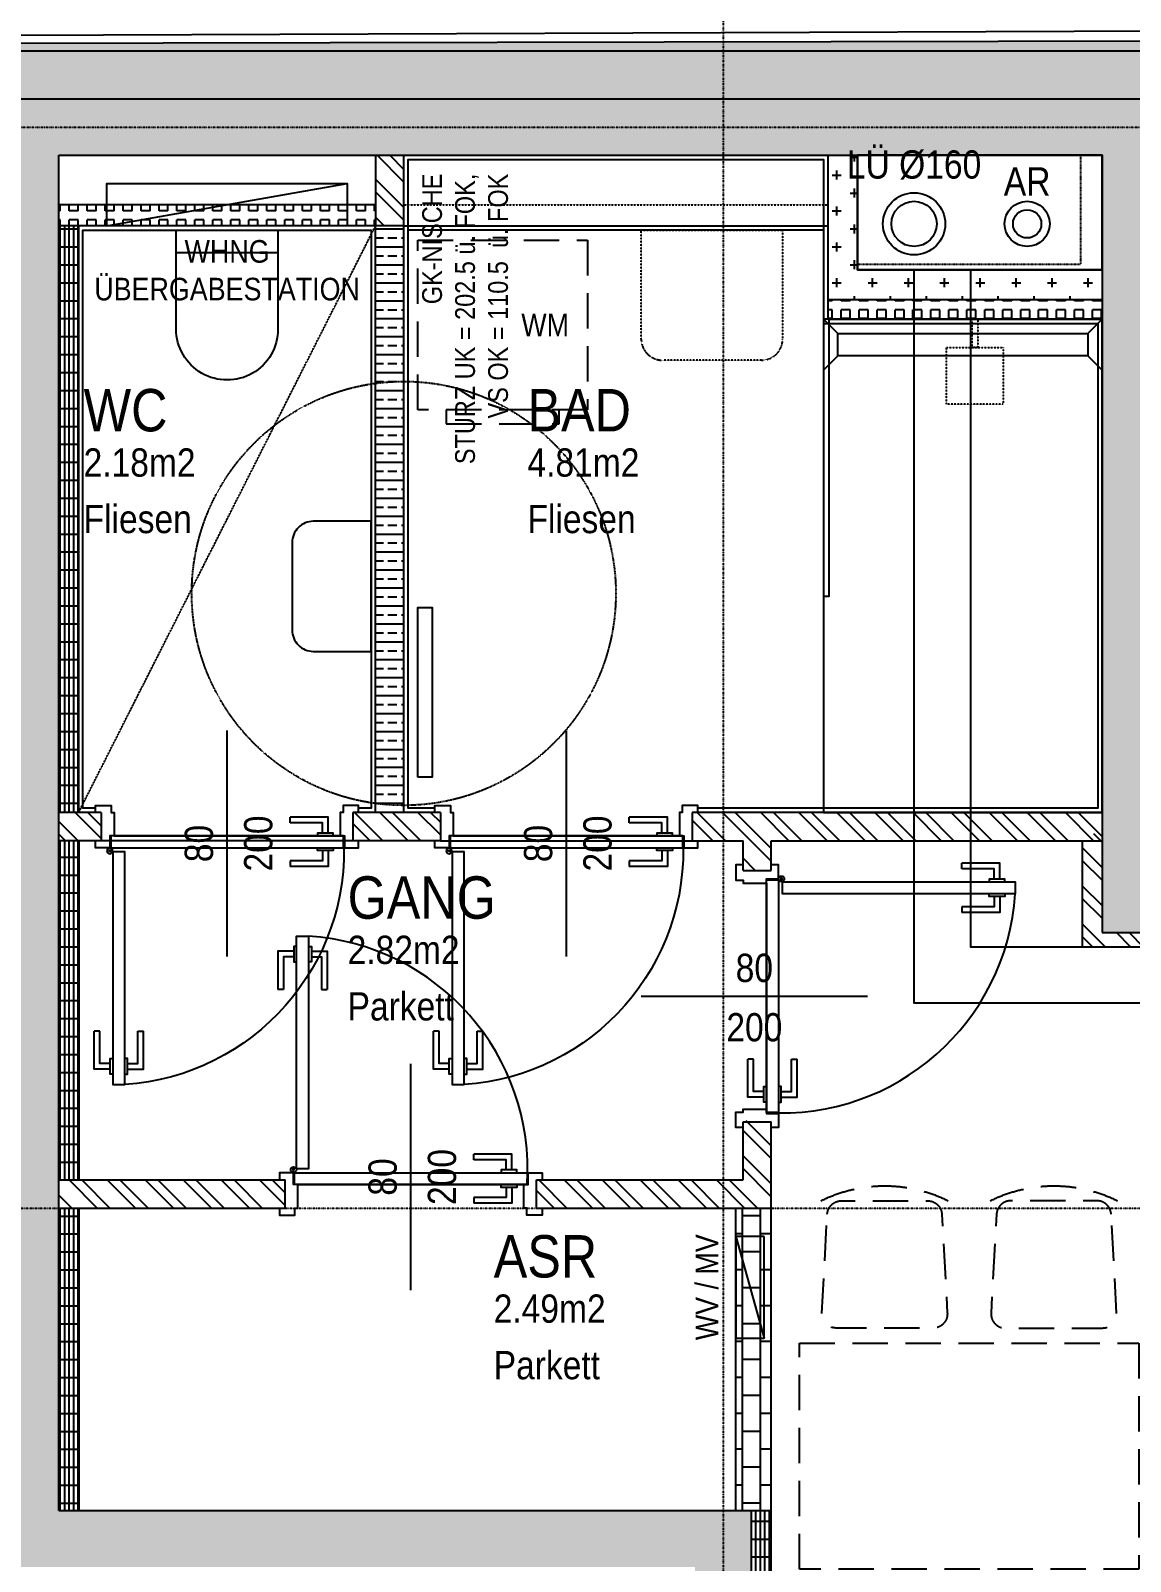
# Model space of a CAD drawing. Header units: millimetres. Extents: x -89828 to -25315, y -35442 to 69272.
# Drawn here: x -38545 to -34654, y 15494 to 20911 of the extents above; entities that cross this region are included whole.
import ezdxf
from ezdxf.enums import TextEntityAlignment as Align

# ---------------------------------------------------------------- set-up
doc = ezdxf.new("R2010")
doc.units = ezdxf.units.MM
for name, pattern in [('HIDDEN', [0.375, 0.25, -0.125]), ('HIDDEN2', [0.1875, 0.125, -0.0625]), ('STRICHPUNKT', [1, 0.5, -0.25, 0, -0.25])]:
    doc.linetypes.add(name, pattern=pattern)
for name, color, linetype in [('00_HLP---------M0', 6, 'Continuous'), ('00_HLP-G00-L04-M0', 6, 'Continuous'), ('01-ANS-G00-L04-M0', 8, 'Continuous'), ('01-TXT---------M0', 1, 'Continuous'), ('01-TXT---------PP', 1, 'Continuous'), ('01-TXT-G00-L04-M0', 1, 'Continuous'), ('02-ANS-G00-L04-M0', 8, 'Continuous'), ('02-AXO-G00-L04-M0', 8, 'STRICHPUNKT'), ('02-DIM-G00-L04-ACHSEN', 8, 'Continuous'), ('02-FIL-G00-L04-LILA', 223, 'Continuous'), ('02-FIL-G00-L04-ORANGE', 40, 'Continuous'), ('02-FIL-G00-L04-STB', 8, 'Continuous'), ('02-FLI-G00-L04-M0', 141, 'Continuous'), ('02-HID-G00-L04-M0', 8, 'HIDDEN2'), ('02-TWA-G00-L04-M0', 4, 'Continuous'), ('02-TWB-G00-L04-M0', 5, 'Continuous'), ('02-WDA-G00-L04-M0', 8, 'Continuous'), ('02-ZWA---------M0', 2, 'Continuous'), ('02-ZWA-G00-L04-M0', 2, 'Continuous'), ('03-ANS-G00-L04-M0', 8, 'Continuous'), ('03-HID-G00-L04-M0', 8, 'HIDDEN2'), ('03-SYM-G00-L04-M0', 8, 'Continuous'), ('05-STO--------M0', 1, 'Continuous'), ('05-SYM---------M0', 8, 'Continuous'), ('05-SYM--------M0', 8, 'Continuous'), ('05-SYM-G00-L04-M0', 8, 'Continuous'), ('05-TXT--------M0', 8, 'Continuous'), ('05-TXT-G00-L04-M0', 8, 'Continuous'), ('07-BAR-G00-L04-M0', 8, 'HIDDEN2'), ('07-SAN-G00-L04-FBHZG-EVERT', 8, 'Continuous'), ('07-SAN-G00-L04-M0', 8, 'Continuous'), ('07-SYM-G00-L04-M0', 8, 'STRICHPUNKT'), ('07_MOB-G00-L04-M0', 6, 'HIDDEN2'), ('09-VER-G00-L04-GRUNDSTÜCKSGRENZE', 161, 'Continuous')]:
    doc.layers.add(name, color=color, linetype=linetype)
doc.styles.add('ARIAL', font='arial.ttf', dxfattribs={"width": 0.85})
doc.dimstyles.new('pp chromy&schneider', dxfattribs={"dimscale": 0.005, "dimtxt": 25, "dimasz": 10, "dimexe": 0, "dimexo": 0, "dimgap": 5, "dimtad": 1, "dimdec": 1, "dimlfac": 100, "dimrnd": 0.1, "dimzin": 9, "dimdsep": 46, "dimtxsty": 'ARIAL', "dimblk": 'c&s kote', "dimcen": 0, "dimse1": 1, "dimse2": 1, "dimclrd": 8, "dimclrt": 8, "dimadec": 0, "dimazin": 0, "dimtfac": 0.75, "dimtdec": 1, "dimtix": 1, "dimtmove": 2, "dimatfit": 0, "dimldrblk": 'NONE', "dimfxl": 1, "dimtolj": 1, "dimlwd": -1, "dimarcsym": 0})
pattern_1 = [(90, (-114957.161, -39290.578), (-15.875, 4e-13), []), (180, (-114957.16, -39290.58), (-2e-12, -63.5), [])]
pattern_2 = [(90, (-114957.16, -39290.578), (-27.4963, 47.625), [31.75, -63.5]), (210, (-114957.16, -39290.578), (-27.49631, -47.624994), [31.75, -63.5]), (150, (-114957.16, -39290.578), (-54.99261, 6e-06), [-63.5, 31.75])]
pattern_3 = [(135, (-114957.16, -39290.58), (-67.35192, -67.35192), []), (135, (-114957.16, -39245.68), (-67.35192, -67.35192), [])]
pattern_4 = [(135, (-114957.16, -39315.58), (-67.35192, -67.35192), []), (135, (-114957.16, -39270.68), (-67.35192, -67.35192), [])]
pattern_5 = [(90, (-114957.16, -39290.578), (-31.75, 8e-13), [31.75, -31.75]), (180, (-114957.16, -39290.578), (-8e-13, -31.75), [31.75, -31.75])]

# ---------------------------------------------------------------- blocks, each defined once
blk = doc.blocks.new('05-TXT')
at = {"layer": '05-TXT--------M0'}
blk.add_line((-0.4, 0), (0.4, 0), dxfattribs=at)
at = {"layer": '05-TXT--------M0', "color": 8, "style": 'ARIAL', "width": 0.85}
blk.add_attdef('BREITE', text='', height=0.1, dxfattribs=at).set_placement((0, 0.05), align=Align.CENTER)
blk.add_attdef('HÖHE', text='', height=0.1, rotation=360, dxfattribs=at).set_placement((0, -0.06), align=Align.TOP_CENTER)
blk = doc.blocks.new('TÜR-80_10er-WAND')
at = {"layer": '00_HLP---------M0'}
for points in [[(-0.3575, 0.027), (-0.3575, 0.083), (-0.2225, 0.083)], [(-0.3375, 0.027), (-0.3375, 0.063), (-0.2225, 0.063)], [(-0.2225, 0.063), (-0.2225, 0.083)], [(0.4, 0.017), (-0.4, 0.017)], [(-0.375, 0.017), (-0.375, 0.027), (-0.32, 0.027), (-0.32, 0.017)], [(-0.375, -0.025), (-0.375, -0.035), (-0.32, -0.035), (-0.32, -0.025)], [(-0.3575, -0.035), (-0.3575, -0.091), (-0.2225, -0.091)], [(-0.3375, -0.035), (-0.3375, -0.071), (-0.2225, -0.071)], [(-0.2225, -0.071), (-0.2225, -0.091)]]:
    blk.add_lwpolyline(points, dxfattribs=at)
blk.add_lwpolyline([(0.4115, -0.025), (-0.4115, -0.025), (-0.4115, -0.025), (-0.4115, 0.017), (0.4115, 0.017)], close=True, dxfattribs=at)
at = {"layer": '02-ZWA---------M0'}
for points in [[(-0.445, 0.1), (-0.445, 0)], [(0.445, 0.1), (0.445, 0)]]:
    blk.add_lwpolyline(points, dxfattribs=at)
at = {"layer": '05-STO--------M0'}
for points in [[(-0.465, 0.1), (-0.465, 0.125), (-0.41, 0.125), (-0.41, 0.1), (-0.4, 0.1), (-0.4, 0.017), (-0.415, 0.017), (-0.415, -0.025), (-0.465, -0.025), (-0.465, 0)], [(0.465, 0.1), (0.465, 0.125), (0.41, 0.125), (0.41, 0.1), (0.4, 0.1), (0.4, 0.017), (0.415, 0.017), (0.415, -0.025), (0.465, -0.025), (0.465, 0)]]:
    blk.add_lwpolyline(points, dxfattribs=at)
at = {"layer": '05-SYM---------M0'}
for points in [[(0.352, -0.8085), (0.296, -0.8085), (0.296, -0.6735)], [(0.316, -0.6735), (0.296, -0.6735)], [(0.352, -0.7885), (0.316, -0.7885), (0.316, -0.6735)], [(0.414, -0.8085), (0.47, -0.8085), (0.47, -0.6735)], [(0.414, -0.7885), (0.45, -0.7885), (0.45, -0.6735)], [(0.45, -0.6735), (0.47, -0.6735)], [(0.362, -0.826), (0.352, -0.826), (0.352, -0.771), (0.362, -0.771)], [(0.404, -0.826), (0.414, -0.826), (0.414, -0.771), (0.404, -0.771)]]:
    blk.add_lwpolyline(points, dxfattribs=at)
at = {"layer": '05-SYM--------M0'}
blk.add_lwpolyline([(0.404, -0.0395), (0.404, -0.8625), (0.404, -0.8625), (0.362, -0.8625), (0.362, -0.0395)], close=True, dxfattribs=at)
for points in [[(0.41, -0.036), (0.42, -0.036)], [(0.415, -0.031), (0.415, -0.041)]]:
    blk.add_lwpolyline(points, dxfattribs=at)
blk.add_circle((0.415, -0.036), 0.01, dxfattribs=at)
blk.add_arc((0.415, -0.036), 0.8282, 176.3309, 266.3309, dxfattribs=at)
blk = doc.blocks.new('01-SQM')
at = {"layer": '01-TXT---------M0', "color": 1, "style": 'ARIAL', "width": 0.85}
blk.add_attdef('ROOM', (0, 0), '', height=0.15, dxfattribs=at)
blk.add_attdef('AREA', text='', height=0.1, dxfattribs=at).set_placement((0, -0.06), align=Align.TOP_LEFT)
at = {"layer": '01-TXT---------PP', "color": 1, "style": 'ARIAL', "width": 0.85}
blk.add_attdef('NR', text='', height=0.15, dxfattribs=at).set_placement((-0.1173, 0), align=Align.RIGHT)
blk.add_attdef('FLOOR', text='', height=0.1, dxfattribs=at).set_placement((0, -0.26), align=Align.TOP_LEFT)
blk = doc.blocks.new('03-rar')
blk.add_circle((0, 0), 0.05)
at = {"layer": '01-TXT---------M0', "color": 8, "style": 'ARIAL', "width": 0.85}
blk.add_attdef('RR', text='', height=0.1, dxfattribs=at).set_placement((0, 0.1), align=Align.CENTER)
blk = doc.blocks.new('möbel_tisch')
at = {"flags": 128}
for points in [[(0.0979, 0.856, -0.39805), (0.1479, 0.9032), (0.4533, 0.9032, -0.39805), (0.5032, 0.856), (0.5226, 0.506, -0.430564), (0.4727, 0.4532), (0.1284, 0.4532, -0.430564), (0.0785, 0.506)], [(1.1021, 0.856, 0.39805), (1.0521, 0.9032), (0.7467, 0.9032, 0.39805), (0.6968, 0.856), (0.6774, 0.506, 0.430564), (0.7273, 0.4532), (1.0716, 0.4532, 0.430564), (1.1215, 0.506)], [(0.0979, -0.856, 0.39805), (0.1479, -0.9032), (0.4533, -0.9032, 0.39805), (0.5032, -0.856), (0.5226, -0.506, 0.430564), (0.4727, -0.4532), (0.1284, -0.4532, 0.430564), (0.0785, -0.506)], [(1.1021, -0.856, -0.39805), (1.0521, -0.9032), (0.7467, -0.9032, -0.39805), (0.6968, -0.856), (0.6774, -0.506, -0.430564), (0.7273, -0.4532), (1.0716, -0.4532, -0.430564), (1.1215, -0.506)]]:
    blk.add_lwpolyline(points, format="xyb", close=True, dxfattribs=at)
blk.add_lwpolyline([(1.2, 0.4), (0, 0.4), (0, -0.4), (1.2, -0.4)], close=True)
for centre, start, end in [((0.3006, 0.4532), 63.4349, 116.5651), ((0.8994, 0.4532), 63.4349, 116.5651), ((0.3006, -0.4532), 243.4349, 296.5651), ((0.8994, -0.4532), 243.4349, 296.5651)]:
    blk.add_arc(centre, 0.5031, start, end)
blk = doc.blocks.new('07-WM')
at = {"linetype": 'HIDDEN', "ltscale": 0.5}
blk.add_lwpolyline([(0.05, -0.05), (0.05, -0.65), (0.65, -0.65), (0.65, -0.05)], close=True, dxfattribs=at)
blk.add_lwpolyline([(0.65, -0.15), (0.7, -0.15), (0.7, -0.55), (0.65, -0.55)], dxfattribs=at)
blk = doc.blocks.new('07-WC')
blk.add_lwpolyline([(-0.015, -0.18), (-0.365, -0.18, -1), (-0.365, 0.18, 0), (-0.015, 0.18), (-0.015, -0.18)], format="xyb", close=True)
blk.add_lwpolyline([(-0.095, -0.18), (-0.095, 0.18)])
blk = doc.blocks.new('07-WT-WC')
blk.add_lwpolyline([(1.005, -0.015), (1.005, -0.22, -0.414214), (0.93, -0.295), (0.62, -0.295, -0.414214), (0.545, -0.22), (0.545, -0.015)], format="xyb", close=True)
blk = doc.blocks.new('c&s kote')
at = {"color": 8}
for p, q in [((0, -2), (0, 2)), ((0, 2), (0, -2)), ((-2, 0), (2, 0)), ((2, 0), (-2, 0))]:
    blk.add_line(p, q, dxfattribs=at)
blk.add_circle((0, 0), 0.5, dxfattribs=at)
blk = doc.blocks.new('*D357')
at = {"layer": '02-DIM-G00-L04-ACHSEN', "color": 8, "transparency": 16777216}
blk.add_arc((-28844.5, 20569.4), 378.3, 0.0076, 89.9924, dxfattribs=at)
at = {"layer": 'Defpoints', "color": 0, "transparency": 16777216}
for p in [(-28844.5, 23033.1), (-28517, 20758.5), (-60133.8, 20569.4), (-26444.5, 20569.4), (-28844.5, -11894.3)]:
    blk.add_point(p, dxfattribs=at)
at = {"layer": '02-DIM-G00-L04-ACHSEN', "color": 8, "transparency": 16777216, "xscale": 0.05, "yscale": 0.05, "zscale": 0.05}
for p, rotation in [((-28844.5, 20947.7), 179.9962131424511), ((-28466.3, 20569.4), 270.0037868588788)]:
    blk.add_blockref('c&s kote', p, dxfattribs=dict(at, rotation=rotation))
at = {"layer": '02-DIM-G00-L04-ACHSEN', "color": 8, "transparency": 16777216, "insert": (-28577, 20836.9), "char_height": 0.125, "attachment_point": 5, "rotation": 315, "style": 'ARIAL'}
blk.add_mtext('\\A1;90.00°', dxfattribs=at)
blk = doc.blocks.new('_None')
blk = doc.blocks.new('*D394')
at = {"layer": '02-DIM-G00-L04-ACHSEN', "color": 8, "transparency": 16777216}
blk.add_arc((-57014.5, -8823.9), 946.5, 179.3155, 269.997, dxfattribs=at)
at = {"layer": 'Defpoints', "color": 0, "transparency": 16777216}
for p in [(-57014.5, 23033.1), (-60057.2, -8787.4), (-26444.5, -9190.8), (-57838, -9290.6), (-57014.5, -11894.3)]:
    blk.add_point(p, dxfattribs=at)
at = {"layer": '02-DIM-G00-L04-ACHSEN', "color": 8, "transparency": 16777216, "xscale": 0.05, "yscale": 0.05, "zscale": 0.05}
for p, rotation in [((-57961, -8812.6), 89.31399696882043), ((-57014.5, -9770.4), 359.9984866771429)]:
    blk.add_blockref('c&s kote', p, dxfattribs=dict(at, rotation=rotation))
at = {"layer": '02-DIM-G00-L04-ACHSEN', "color": 8, "transparency": 16777216, "insert": (-57687.8, -9489.1), "char_height": 0.125, "attachment_point": 5, "rotation": 314.6562, "style": 'ARIAL'}
blk.add_mtext('\\A1;90.69°', dxfattribs=at)
blk = doc.blocks.new('*D395')
at = {"layer": '02-DIM-G00-L04-ACHSEN', "color": 8, "transparency": 16777216}
blk.add_arc((-28844.5, -9162), 916.3, 270.0031, 359.3094, dxfattribs=at)
at = {"layer": 'Defpoints', "color": 0, "transparency": 16777216}
for p in [(-28844.5, 23033.1), (-60057.2, -8787.4), (-26444.5, -9190.8), (-28389.6, -9957.3), (-28844.5, -11894.3)]:
    blk.add_point(p, dxfattribs=at)
at = {"layer": '02-DIM-G00-L04-ACHSEN', "color": 8, "transparency": 16777216, "xscale": 0.05, "yscale": 0.05, "zscale": 0.05}
for p, rotation in [((-27928.3, -9173), 89.31092035926187), ((-28844.5, -10078.2), 180.001563286988)]:
    blk.add_blockref('c&s kote', p, dxfattribs=dict(at, rotation=rotation))
at = {"layer": '02-DIM-G00-L04-ACHSEN', "color": 8, "transparency": 16777216, "insert": (-28200.6, -9813.7), "char_height": 0.125, "attachment_point": 5, "rotation": 44.6562, "style": 'ARIAL'}
blk.add_mtext('\\A1;89.31°', dxfattribs=at)

msp = doc.modelspace()

# ---------------------------------------------------------------- hatches: boundary and pattern name
at = {"layer": '02-FIL-G00-L04-LILA', "true_color": 0x636466}
h = msp.add_hatch(dxfattribs=at)
h.set_pattern_fill('HONEY', color=251, scale=10, angle=197.0465413, style=0)
h.set_pattern_definition(pattern_2)
h.paths.add_polyline_path([(-42094.5673, 20839.4223), (-42094.5673, 20859.8017), (-29994.5355, 20882.7588), (-29994.5355, 20839.4223)])
h = msp.add_hatch(dxfattribs=at)
h.set_pattern_fill('HONEY', color=251, scale=10, angle=197.0465413, style=0)
h.set_pattern_definition(pattern_2)
h.paths.add_polyline_path([(-29794.5294, 20839.4218), (-29794.5294, 20839.4218), (-29794.5294, 20839.4223), (-29994.5355, 20839.4223), (-42294.5294, 20839.4223), (-42094.5294, 20669.4223), (-29994.5294, 20669.4223)])
at = {"layer": '02-FIL-G00-L04-ORANGE', "true_color": 0x636466}
h = msp.add_hatch(dxfattribs=at)
h.set_pattern_fill('ANSI32', color=251, scale=10, angle=197.0465413, style=0)
h.set_pattern_definition(pattern_3)
h.paths.add_polyline_path([(-37224.5294, 20469.4223), (-37324.5294, 20469.4223), (-37324.5294, 20219.4223), (-37224.5294, 20219.4223)])
h = msp.add_hatch(dxfattribs=at)
h.set_pattern_fill('CROSS', color=251, scale=10, angle=107.0465413, style=0)
h.set_pattern_definition([(360, (-114957.16, -39290.58), (63.5, 63.5), [31.75, -95.25]), (90, (-114941.286, -39306.45), (-63.5, 63.5), [31.75, -95.25])])
h.paths.add_polyline_path([(-34754.5294, 20064.4223), (-35619.5294, 20064.4223), (-35619.5294, 20469.4223), (-35724.5294, 20469.4223), (-35724.5294, 19959.4223), (-34754.5294, 19959.4223)])
h = msp.add_hatch(dxfattribs=at)
h.set_pattern_fill('SQUARE', color=251, scale=10, angle=197.0465413, style=0)
h.set_pattern_definition(pattern_5)
h.paths.add_polyline_path([(-37324.5294, 20294.4223), (-38444.5294, 20294.4223), (-38444.5294, 20219.4223), (-37324.5294, 20219.4223)])
h = msp.add_hatch(dxfattribs=at)
h.set_pattern_fill('GRATE', color=251, scale=20, angle=197.0465413, style=0)
h.set_pattern_definition(pattern_1)
h.paths.add_polyline_path([(-38374.5294, 20219.4223), (-38444.5294, 20219.4223), (-38444.5294, 18144.4223), (-38374.5294, 18144.4223)])
h = msp.add_hatch(dxfattribs=at)
h.set_pattern_fill('BRASS', color=251, scale=10, angle=107.0465413, style=0)
h.set_pattern_definition([(360, (-114957.16, -39290.58), (2e-12, 63.5), []), (360, (-114957.16, -39258.83), (2e-12, 63.5), [31.75, -15.875])])
h.paths.add_polyline_path([(-37224.5294, 20219.4223), (-37324.5294, 20219.4223), (-37324.5294, 18169.4223), (-37224.5294, 18169.4223)])
h = msp.add_hatch(dxfattribs=at)
h.set_pattern_fill('SQUARE', color=251, scale=10, angle=197.0465413, style=0)
h.set_pattern_definition(pattern_5)
h.paths.add_polyline_path([(-34754.5294, 19959.4223), (-35724.5294, 19959.4223), (-35724.5294, 19889.4223), (-34754.5294, 19889.4223)])
h = msp.add_hatch(dxfattribs=at)
h.set_pattern_fill('ANSI32', color=251, scale=10, angle=197.0465413, style=0)
h.set_pattern_definition(pattern_4)
h.paths.add_polyline_path([(-38444.5294, 18144.4223), (-38444.5294, 18044.4223), (-38294.5294, 18044.4223), (-38294.5294, 18144.4223)])
h = msp.add_hatch(dxfattribs=at)
h.set_pattern_fill('ANSI32', color=251, scale=10, angle=197.0465413, style=0)
h.set_pattern_definition(pattern_4)
h.paths.add_polyline_path([(-37094.5294, 18144.4223), (-37404.5294, 18144.4223), (-37404.5294, 18044.4223), (-37094.5294, 18044.4223)])
h = msp.add_hatch(dxfattribs=at)
h.set_pattern_fill('ANSI32', color=251, scale=10, angle=197.0465413, style=0)
h.set_pattern_definition([(135, (-114957.16, -39315.58), (-67.35192, -67.35192), []), (135, (-114957.16, -39270.68), (-67.35192, -67.35192), [])])
h.paths.add_polyline_path([(-34754.5294, 18144.4223), (-36204.5294, 18144.4223), (-36204.5294, 18044.4223), (-36024.5294, 18044.4223), (-36024.5294, 17939.4223), (-35924.5294, 17939.4223), (-35924.5294, 18044.4223), (-34754.5294, 18044.4223)])
h = msp.add_hatch(dxfattribs=at)
h.set_pattern_fill('GRATE', color=251, scale=20, angle=197.0465413, style=0)
h.set_pattern_definition(pattern_1)
h.paths.add_polyline_path([(-38444.5294, 18044.4223), (-38444.5294, 16844.4223), (-38374.5294, 16844.4223), (-38374.5294, 18044.4223)])
h = msp.add_hatch(dxfattribs=at)
h.set_pattern_fill('ANSI32', color=251, scale=10, angle=197.0465413, style=0)
h.set_pattern_definition(pattern_3)
h.paths.add_polyline_path([(-34754.5294, 17719.4223), (-34754.5294, 18069.4223), (-34824.5294, 18069.4223), (-34824.5294, 17669.4223), (-34554.5294, 17669.4223), (-34554.5294, 17719.4223)])
h = msp.add_hatch(dxfattribs=at)
h.set_pattern_fill('ANSI32', color=251, scale=10, angle=197.0465413, style=0)
h.set_pattern_definition(pattern_3)
h.paths.add_polyline_path([(-35924.5294, 17054.4223), (-36024.5294, 17054.4223), (-36024.5294, 16844.4223), (-36754.5294, 16844.4223), (-36754.5294, 16744.4223), (-35924.5294, 16744.4223)])
h = msp.add_hatch(dxfattribs=at)
h.set_pattern_fill('ANSI32', color=251, scale=10, angle=197.0465413, style=0)
h.set_pattern_definition(pattern_3)
h.paths.add_polyline_path([(-37644.5294, 16844.4223), (-38444.5294, 16844.4223), (-38444.5294, 16744.4223), (-37644.5294, 16744.4223)])
h = msp.add_hatch(dxfattribs=at)
h.set_pattern_fill('GRATE', color=251, scale=20, angle=197.0465413, style=0)
h.set_pattern_definition(pattern_1)
h.paths.add_polyline_path([(-38374.5294, 16744.4223), (-38444.5294, 16744.4223), (-38444.5294, 15674.4223), (-38374.5294, 15674.4223)])
h = msp.add_hatch(dxfattribs=at)
h.set_pattern_fill('BRICK', color=251, scale=10, angle=197.0465413, style=0)
h.set_pattern_definition([(90, (-114957.16, -39290.58), (-63.5, 2e-12), []), (180, (-114957.16, -39290.58), (-3e-12, -127), [63.5, -63.5]), (180, (-114957.16, -39227.08), (-3e-12, -127), [-63.5, 63.5])])
h.paths.add_polyline_path([(-35924.5294, 15674.4223), (-35924.5294, 16744.4223), (-36049.5294, 16744.4223), (-36049.5294, 15674.4223), (-35994.5294, 15674.4223)])
h = msp.add_hatch(dxfattribs=at)
h.set_pattern_fill('GRATE', color=251, scale=20, angle=197.0465413, style=0)
h.set_pattern_definition(pattern_1)
h.paths.add_polyline_path([(-35924.5294, 14089.4223), (-35924.5294, 15674.4223), (-35994.5294, 15674.4223), (-35994.5294, 14089.4223)])
at = {"layer": '02-FIL-G00-L04-STB', "true_color": 0x636466}
h = msp.add_hatch(dxfattribs=at)
h.set_pattern_fill('ANSI33', color=251, scale=20, angle=107.0465413, style=0)
h.set_pattern_definition([(45, (-114957.16, -39290.58), (-89.80256, 89.80256), []), (45, (-114867.36, -39290.58), (-89.80256, 89.80256), [63.5, -31.75])])
h.paths.add_polyline_path([(-29994.5294, 20669.4223), (-42094.5294, 20669.4223), (-42094.5294, 19619.4223), (-42014.5294, 19619.4223), (-41894.5294, 19619.4223), (-41894.5294, 20469.4223), (-38644.5294, 20469.4223), (-38644.5294, 15474.4223), (-36194.5294, 15474.4223), (-36194.5294, 13989.4223), (-35994.5294, 13989.4223), (-35994.5294, 15674.4223), (-38444.5294, 15674.4223), (-38444.5294, 20469.4223), (-34754.5294, 20469.4223), (-34754.5294, 20064.4223), (-34754.5294, 17719.4223), (-34554.5294, 17719.4223), (-34554.5294, 20469.4223), (-34554.5294, 20469.4223), (-34554.5294, 20469.4223), (-30194.5294, 20469.4223), (-30194.5294, 19599.4223), (-29994.5294, 19599.4223)])

# ---------------------------------------------------------------- linework, layer by layer
at = {"layer": '00_HLP-G00-L04-M0', "color": 251, "true_color": 0x636466}
for centre, radius in [((-35419.5294, 20226.9223), 110), ((-35019.5294, 20226.9223), 80)]:
    msp.add_circle(centre, radius, dxfattribs=at)
at = {"layer": '01-ANS-G00-L04-M0', "color": 251, "true_color": 0x636466}
for points in [[(-37404.5294, 18044.4223), (-38294.5294, 18044.4223)], [(-37094.5294, 18044.4223), (-36204.5294, 18044.4223)]]:
    msp.add_lwpolyline(points, dxfattribs=at)
at = {"layer": '02-ANS-G00-L04-M0', "color": 251, "true_color": 0x636466}
msp.add_lwpolyline([(-37224.5294, 20219.4223), (-35724.5294, 20219.4223)], dxfattribs=at)
at = {"layer": '02-AXO-G00-L04-M0', "color": 251, "true_color": 0x636466}
for points in [[(-36094.5294, 23033.1204), (-36094.5294, -11894.3214)], [(-60133.7932, 20569.421), (-26444.5294, 20569.421)], [(-60057.1609, 16744.4223), (-26444.5294, 16744.4223)]]:
    msp.add_lwpolyline(points, dxfattribs=at)
at = {"layer": '02-FLI-G00-L04-M0', "color": 251, "true_color": 0x636466}
for points in [[(-37114.5294, 18159.4223), (-37209.5294, 18159.4223), (-37209.5294, 20454.4223), (-35739.5294, 20454.4223), (-35739.5294, 19874.4223), (-34769.5294, 19874.4223), (-34769.5294, 18159.4223), (-36184.5294, 18159.4223)], [(-38314.5294, 18159.4223), (-38359.5294, 18159.4223), (-38359.5294, 20204.4223), (-37339.5294, 20204.4223), (-37339.5294, 18159.4223), (-37384.5294, 18159.4223)], [(-35739.5294, 20204.4223), (-37209.5294, 20204.4223)]]:
    msp.add_lwpolyline(points, dxfattribs=at)
at = {"layer": '02-HID-G00-L04-M0', "color": 251, "ltscale": 0.5, "true_color": 0x636466}
msp.add_lwpolyline([(-37224.5294, 20294.4223), (-35724.5294, 20294.4223)], dxfattribs=at)
at = {"layer": '02-TWA-G00-L04-M0', "color": 251, "true_color": 0x636466}
msp.add_line((-34754.5294, 20469.4223), (-34754.5294, 17719.4223), dxfattribs=at)
for points in [[(-42094.5294, 20669.4223), (-29994.5294, 20669.4223)], [(-38444.5294, 15674.4223), (-38444.5294, 20469.4223)], [(-38444.5294, 20469.4223), (-34754.5294, 20469.4223)], [(-34754.5294, 17719.4223), (-34554.5294, 17719.4223)], [(-38444.5294, 15674.4223), (-35994.5294, 15674.4223)], [(-35994.5294, 13989.4223), (-35994.5294, 15674.4223)]]:
    msp.add_lwpolyline(points, dxfattribs=at)
at = {"layer": '02-TWB-G00-L04-M0', "color": 251, "true_color": 0x636466}
msp.add_lwpolyline([(-29604.2077, 39059.9215), (-29791.1835, 21069.9026), (-29859.6673, 21069.433), (-29858.7053, 20925.8533), (-42346.5394, 20879.6758)], dxfattribs=at)
at = {"layer": '02-WDA-G00-L04-M0', "color": 251, "true_color": 0x636466}
msp.add_lwpolyline([(-42294.5294, 20839.4223), (-29794.5294, 20839.4223)], dxfattribs=at)
at = {"layer": '02-ZWA-G00-L04-M0', "color": 251, "true_color": 0x636466}
for p, q in [((-37324.5294, 20469.4223), (-37324.5294, 20219.4223)), ((-37224.5294, 18144.4223), (-37224.5294, 20469.4223)), ((-35724.5294, 20469.4223), (-35724.5294, 19959.4223)), ((-35619.5294, 20064.4223), (-35619.5294, 20469.4223)), ((-37324.5294, 20294.4223), (-38444.5294, 20294.4223)), ((-38444.5294, 20294.4223), (-38444.5294, 20294.4223)), ((-37224.5294, 20219.4223), (-38444.5294, 20219.4223)), ((-37324.5294, 18144.4223), (-37324.5294, 20219.4223)), ((-34754.5294, 20064.4223), (-35619.5294, 20064.4223)), ((-35724.5294, 19959.4223), (-34754.5294, 19959.4223)), ((-37094.5294, 18144.4223), (-37404.5294, 18144.4223)), ((-34754.5294, 18144.4223), (-36204.5294, 18144.4223)), ((-34824.5294, 18044.4223), (-34824.5294, 17669.4223)), ((-34824.5294, 17669.4223), (-33849.5294, 17669.4223))]:
    msp.add_line(p, q, dxfattribs=at)
for points in [[(-38374.5294, 18144.4223), (-38374.5294, 20219.4223)], [(-35724.5294, 19959.4223), (-35724.5294, 19889.4223), (-34754.5294, 19889.4223)], [(-38294.5294, 18144.4223), (-38444.5294, 18144.4223)], [(-38294.5294, 18044.4223), (-38444.5294, 18044.4223)], [(-38374.5294, 18044.4223), (-38374.5294, 16844.4223)], [(-37094.5294, 18044.4223), (-37404.5294, 18044.4223)], [(-36204.5294, 18044.4223), (-36024.5294, 18044.4223)], [(-36024.5294, 17939.4223), (-36024.5294, 18044.4223)], [(-35924.5294, 17939.4223), (-35924.5294, 18044.4223)], [(-35924.5294, 18044.4223), (-34754.5294, 18044.4223)], [(-36024.5294, 16844.4223), (-36024.5294, 17049.4223)], [(-35924.5294, 14089.4223), (-35924.5294, 17049.4223)], [(-38444.5294, 16844.4223), (-37644.5294, 16844.4223)], [(-36754.5294, 16844.4223), (-36024.5294, 16844.4223)], [(-38444.5294, 16744.4223), (-37644.5294, 16744.4223)], [(-38374.5294, 16744.4223), (-38374.5294, 15674.4223)], [(-36754.5294, 16744.4223), (-35924.5294, 16744.4223)], [(-36049.5294, 15674.4223), (-36049.5294, 16744.4223)], [(-35994.5294, 15674.4223), (-35924.5294, 15674.4223)]]:
    msp.add_lwpolyline(points, dxfattribs=at)
at = {"layer": '03-ANS-G00-L04-M0', "color": 251, "true_color": 0x636466}
msp.add_lwpolyline([(-35619.5294, 20469.4223), (-35619.5294, 20064.4223), (-34754.5294, 20064.4223), (-34754.5294, 20469.4223)], close=True, dxfattribs=at)
msp.add_lwpolyline([(-35219.5294, 17669.4223), (-32659.5294, 17669.4223), (-32659.5294, 17469.4223), (-35419.5294, 17469.4223), (-35419.5294, 20064.4223), (-35219.5294, 20064.4223), (-35219.5294, 17669.4223), (-35219.5294, 17669.4223)], dxfattribs=at)
at = {"layer": '03-HID-G00-L04-M0', "color": 251, "true_color": 0x636466}
msp.add_lwpolyline([(-34829.5294, 20084.4223), (-34829.5294, 20469.4223), (-35619.5294, 20469.4223), (-35619.5294, 20084.4223)], close=True, dxfattribs=at)
msp.add_lwpolyline([(-38374.5294, 18144.4223), (-37324.5294, 20219.4223)], dxfattribs=at)
at = {"layer": '07-BAR-G00-L04-M0', "color": 251, "true_color": 0x636466}
msp.add_circle((-37224.5103, 18919.4223), 750, dxfattribs=at)
at = {"layer": '07-SAN-G00-L04-FBHZG-EVERT', "color": 251, "true_color": 0x636466}
for points in [[(-38274.5294, 20219.4223), (-38274.5294, 20369.4223), (-37424.5294, 20369.4223), (-37424.5294, 20219.4223)], [(-35949.5294, 16644.4223), (-36049.5294, 16644.4223), (-36049.5294, 16284.4223), (-35949.5294, 16284.4223)]]:
    msp.add_lwpolyline(points, close=True, dxfattribs=at)
for points in [[(-38274.5294, 20219.4223), (-37424.5294, 20369.4223)], [(-36049.5294, 16644.4223), (-35949.5294, 16284.4223)]]:
    msp.add_lwpolyline(points, dxfattribs=at)
at = {"layer": '07-SAN-G00-L04-M0', "color": 251, "linetype": 'HIDDEN2', "ltscale": 0.8, "true_color": 0x636466}
msp.add_lwpolyline([(-35884.5294, 20204.4223), (-35884.5294, 19819.4223, -0.414213563), (-35959.5294, 19744.4223), (-36309.5294, 19744.4223, -0.414213563), (-36384.5294, 19819.4223), (-36384.5294, 20204.4223)], format="xyb", close=True, dxfattribs=at)
at = {"layer": '07-SAN-G00-L04-M0', "color": 251, "true_color": 0x636466}
for points in [[(-35739.5294, 19889.4223), (-35739.5294, 18144.4223), (-34754.5294, 18144.4223), (-34754.5294, 19889.4223)], [(-35689.5294, 19759.4223), (-35689.5294, 19839.4223), (-34804.5294, 19839.4223), (-34804.5294, 19759.4223), (-35689.5294, 19759.4223)], [(-37174.5294, 18269.4223), (-37174.5294, 18869.4223), (-37124.5294, 18869.4223), (-37124.5294, 18269.4223)]]:
    msp.add_lwpolyline(points, close=True, dxfattribs=at)
for points in [[(-35739.5294, 19889.4223), (-35689.5294, 19839.4223)], [(-35739.5294, 19889.4223), (-35739.5294, 18909.4223), (-35719.5294, 18909.4223), (-35719.5294, 19889.4223)], [(-34804.5294, 19839.4223), (-34754.5294, 19889.4223)], [(-35739.5294, 19709.4223), (-35689.5294, 19759.4223)], [(-34804.5294, 19759.4223), (-34754.5294, 19709.4223)]]:
    msp.add_lwpolyline(points, dxfattribs=at)
at = {"layer": '07-SAN-G00-L04-M0', "color": 251, "linetype": 'HIDDEN2', "ltscale": 0.5, "true_color": 0x636466}
for points in [[(-35194.5294, 19889.4223), (-35194.5294, 19789.4223), (-35214.5294, 19789.4223), (-35214.5294, 19889.4223)], [(-35304.5294, 19789.4223), (-35104.5294, 19789.4223), (-35104.5294, 19589.4223), (-35304.5294, 19589.4223)]]:
    msp.add_lwpolyline(points, close=True, dxfattribs=at)
at = {"layer": '09-VER-G00-L04-GRUNDSTÜCKSGRENZE', "color": 251, "true_color": 0x636466}
msp.add_lwpolyline([(-29794.5334, -9443.9018), (-40957.6036, -9316.6054), (-57452.7981, -9113.1801), (-57360.3311, 20830.8382), (-84278.385, 20779.7671), (-84408.3801, 20780.4306), (-84325.8559, 36948.1189), (-84316.0948, 38860.4555), (-69322.3224, 38976.651), (-46959.5657, 39032.1927), (-47077.253, 20849.6952), (-46943.0344, 20850.6028), (-29794.5355, 20883.1383)], close=True, dxfattribs=at)

# ---------------------------------------------------------------- block references
at = {"layer": '01-TXT-G00-L04-M0', "color": 251, "true_color": 0x636466, "xscale": 999.9999999999995, "yscale": 999.9999999999995, "zscale": 999.9999999999995}
for p, rotation, values in [((-38357.1609, 19492.5979), 359.9999999899933, {'ROOM': 'WC', 'AREA': '2.18m2', 'FLOOR': 'Fliesen'}), ((-36787.1469, 19492.5149), 359.9999999941621, {'ROOM': 'BAD', 'AREA': '4.81m2', 'FLOOR': 'Fliesen'}), ((-37423.2816, 17768.2646), 359.9999999924947, {'ROOM': 'GANG', 'AREA': '2.82m2', 'FLOOR': 'Parkett'}), ((-36906.5568, 16498.7584), 359.9999999924947, {'ROOM': 'ASR', 'AREA': '2.49m2', 'FLOOR': 'Parkett'})]:
    msp.add_blockref('01-SQM', p, dxfattribs=dict(at, rotation=rotation)).add_auto_attribs(values)
at = {"layer": '03-SYM-G00-L04-M0', "color": 251, "true_color": 0x636466}
ref = msp.add_blockref('03-rar', (-35419.5294, 20226.9223), dxfattribs=dict(at, xscale=1600.000000325962, yscale=1600.000000313616, zscale=1600.000000298865, rotation=359.9999999999984))
ref.add_attrib('RR', 'LÜ %%C160', dxfattribs={"layer": '01-TXT---------M0', "color": 8, "height": 100, "rotation": 0, "style": 'ARIAL', "width": 0.85}).set_placement((-35419.5294, 20386.9223), align=Align.CENTER)
at = {"layer": '03-SYM-G00-L04-M0', "color": 251, "true_color": 0x636466, "xscale": 999.9999999999995, "yscale": 999.9999999999995, "zscale": 999.9999999999995, "rotation": 359.9999999999984}
msp.add_blockref('03-rar', (-35019.5294, 20226.9223), dxfattribs=at).add_auto_attribs({'RR': 'AR'})
at = {"layer": '05-SYM-G00-L04-M0', "color": 251, "true_color": 0x636466, "yscale": 999.9999999999995, "zscale": 999.9999999999995}
for p, xscale, rotation in [((-37849.5294, 18044.4223), -999.9999999999995, 2.234470209e-07), ((-36649.5294, 18044.4223), -999.9999999999995, 2.234470209e-07), ((-35924.5294, 17494.4223), 999.9999999999995, 89.99999981323552), ((-37199.5294, 16844.4223), 999.9999999999995, 179.9999998040641)]:
    msp.add_blockref('TÜR-80_10er-WAND', p, dxfattribs=dict(at, xscale=xscale, rotation=rotation))
at = {"layer": '05-TXT-G00-L04-M0', "color": 251, "true_color": 0x636466, "xscale": 999.9999999999995, "yscale": 999.9999999999995, "zscale": 999.9999999999995}
for p, rotation in [((-37849.5294, 18034.4223), 89.99999999666346), ((-36649.5294, 18034.4223), 89.99999999666346), ((-35984.5294, 17494.4223), 359.9999999924947), ((-37199.5294, 16854.4223), 89.99999999666346)]:
    msp.add_blockref('05-TXT', p, dxfattribs=dict(at, rotation=rotation)).add_auto_attribs({'BREITE': '80', 'HÖHE': '200'})
at = {"layer": '07-SAN-G00-L04-M0', "color": 251, "true_color": 0x636466, "yscale": 999.9999999999995, "zscale": 999.9999999999995}
for name, p, xscale, rotation in [('07-WC', (-37849.5294, 20219.4223), 999.9999999999995, 89.99999993996755), ('07-WM', (-37224.5294, 20219.4223), -999.9999999999995, 90.00000000333358), ('07-WT-WC', (-37324.5294, 18169.3729), -999.9999999999995, 269.9999999533077)]:
    msp.add_blockref(name, p, dxfattribs=dict(at, xscale=xscale, rotation=rotation))
at = {"layer": '07_MOB-G00-L04-M0', "color": 251, "true_color": 0x636466, "xscale": -999.9999999999995, "yscale": 999.9999999999995, "zscale": 999.9999999999995, "rotation": 179.9999999458038}
msp.add_blockref('möbel_tisch', (-35824.5294, 15866.9223), dxfattribs=at)

# ---------------------------------------------------------------- texts
at = {"layer": '07-SAN-G00-L04-FBHZG-EVERT', "color": 251, "true_color": 0x636466, "insert": (-37849.5294, 20169.4223), "char_height": 80, "width": 1165, "attachment_point": 2, "style": 'ARIAL'}
msp.add_mtext('WHNG ÜBERGABESTATION', dxfattribs=at)
at = {"layer": '07-SAN-G00-L04-FBHZG-EVERT', "color": 251, "linetype": 'Continuous', "true_color": 0x636466, "insert": (-36111.1505, 16464.4223), "char_height": 80, "width": 1165, "attachment_point": 8, "rotation": 90, "style": 'ARIAL'}
msp.add_mtext('WV / MV', dxfattribs=at)
at = {"layer": '07-SYM-G00-L04-M0', "color": 251, "linetype": 'Continuous', "true_color": 0x636466, "style": 'ARIAL'}
for s, insert, char_height, width, attachment_point, rotation in [('GK-NISCHE \\PSTURZ UK = 202.5 ü. FOK, \\PVS OK = 110.5  ü. FOK', (-37159.5294, 20404.4223), 70, 1470, 3, 90), ('WM', (-36724.5294, 19869.4223), 80, 505.386808, 5, 0)]:
    msp.add_mtext(s, dxfattribs=dict(at, insert=insert, char_height=char_height, width=width, attachment_point=attachment_point, rotation=rotation))

# ---------------------------------------------------------------- dimensions: what is measured, and where the dimension line sits
at = {"layer": '02-DIM-G00-L04-ACHSEN', "color": 251, "true_color": 0x636466}
for base, line1, line2, picture, middle in [((-28516.9517, 20758.5481), ((-60133.7932, 20569.421), (-26444.5294, 20569.421)), ((-28844.5294, 23033.1204), (-28844.5294, -11894.3214)), '*D357', (-28577.0005, 20836.9499)), ((-57838.0019, -9290.6073), ((-57014.5294, 23033.1204), (-57014.5294, -11894.3214)), ((-60057.1609, -8787.4067), (-26444.5294, -9190.7583)), '*D394', (-57687.7624, -9489.121)), ((-28389.5714, -9957.2984), ((-28844.5294, 23033.1204), (-28844.5294, -11894.3214)), ((-60057.1609, -8787.4067), (-26444.5294, -9190.7583)), '*D395', (-28200.5893, -9813.6721))]:
    dim = msp.add_angular_dim_2l(base=base, line1=line1, line2=line2, dimstyle='pp chromy&schneider', override={"dimzin": 8, "dimadec": 2}, dxfattribs=at)
    dim.commit()
    dim.dimension.update_dxf_attribs({"geometry": picture, "text_midpoint": middle})

doc.saveas('drawing.dxf')
